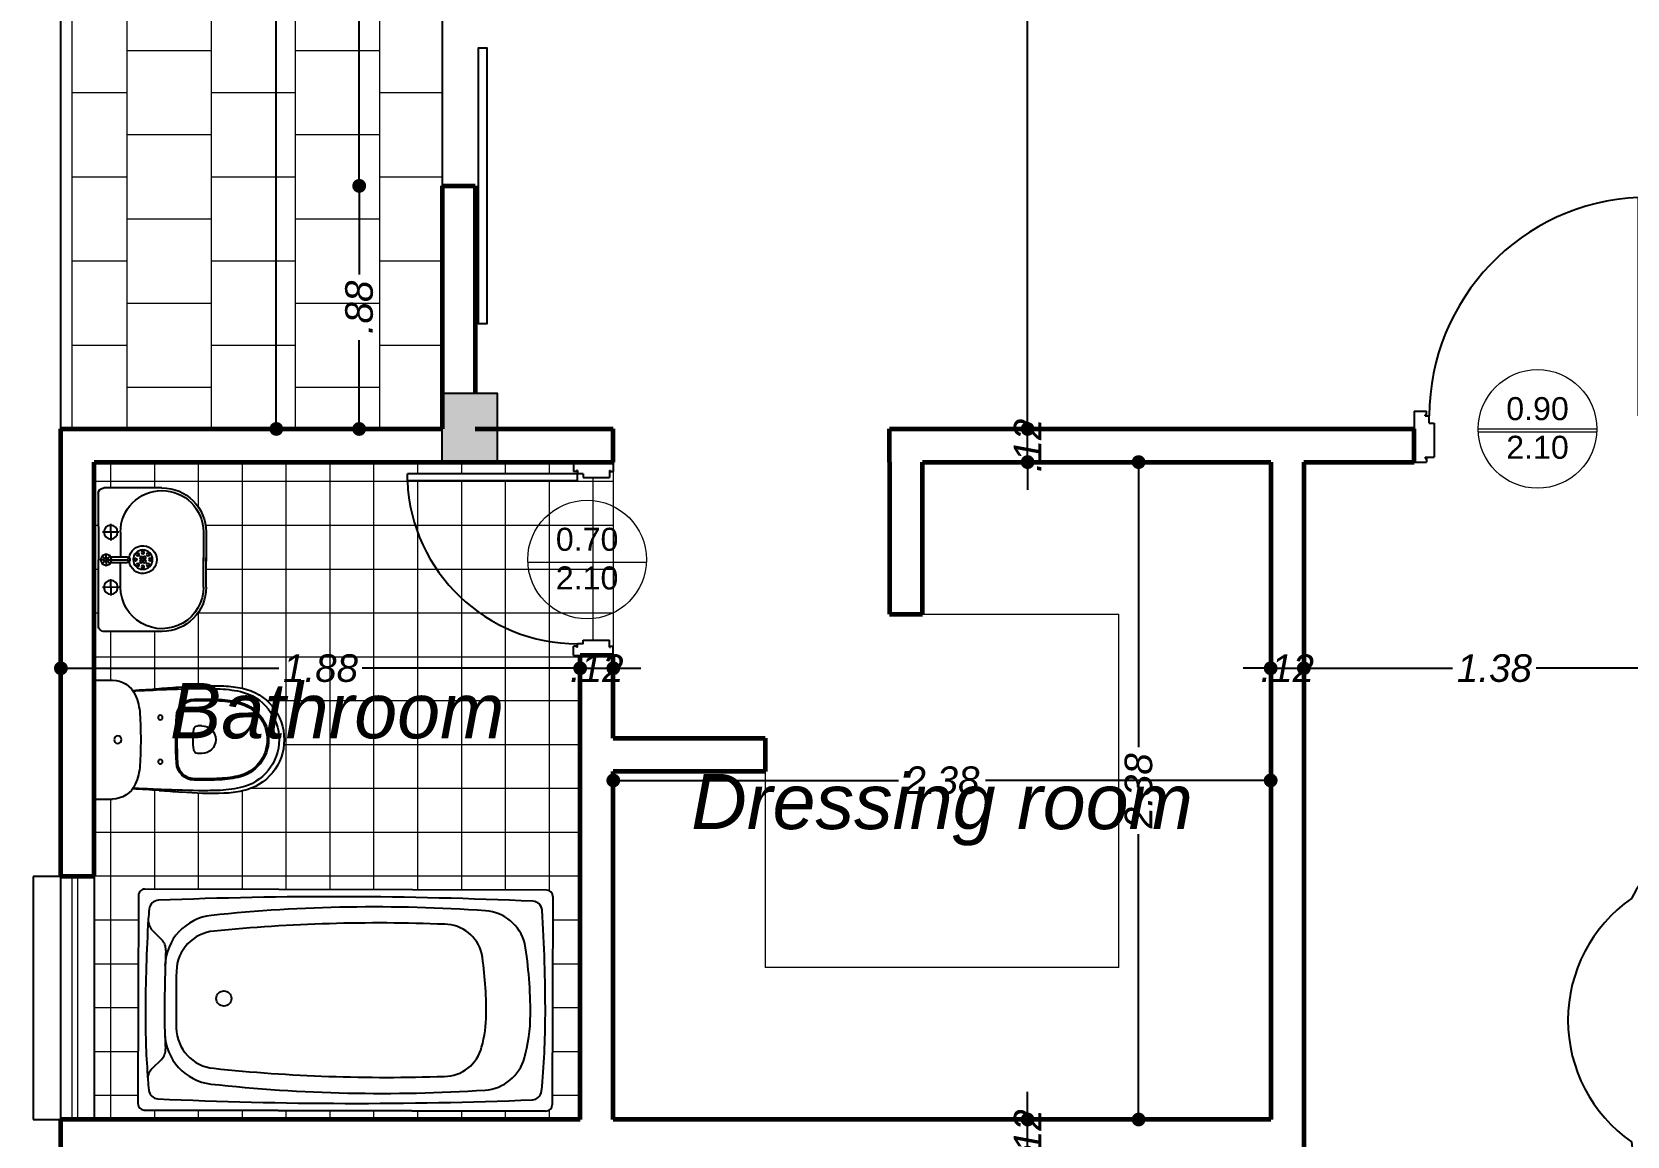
# Model space of a CAD drawing. Header units: metres. Extents: x 539 to 782, y 164 to 633.
# Drawn here: x 683.76 to 689.53, y 232.9 to 236.9 of the extents above; entities that cross this region are included whole.
import ezdxf
from ezdxf.enums import TextEntityAlignment as Align

# ---------------------------------------------------------------- set-up
doc = ezdxf.new("R2010")
doc.units = ezdxf.units.M
doc.header["$PDMODE"] = 35
for name, color, linetype, lineweight in [('01', 1, 'Continuous', 9), ('Baranda', 54, 'Continuous', 15), ('cota', 1, 'Continuous', 15), ('Mobiliario', 42, 'Continuous', 9), ('MURO', 4, 'Continuous', 60), ('Textura de Pisos', 252, 'Continuous', 13), ('ventanas', 2, 'Continuous', 25), ('vidrio', 131, 'Continuous', 15)]:
    doc.layers.add(name, color=color, linetype=linetype, lineweight=lineweight)
for name, color, linetype in [('ALUMINIO', 9, 'Continuous'), ('AREAS', 2, 'Continuous'), ('Artefactos', 30, 'Continuous'), ('COLUMNAS', 6, 'Continuous'), ('PUERTAS', 16, 'Continuous'), ('TEXTO', 134, 'Continuous')]:
    doc.layers.add(name, color=color, linetype=linetype)
doc.styles.add('ARIAL', font='ariali.ttf')
doc.styles.add('STYLE1', font='ariali.ttf')
doc.styles.add('texto', font='arial.ttf')
doc.dimstyles.new('C_50', dxfattribs={"dimscale": 0.5, "dimtxt": 0.2, "dimasz": 0.1, "dimexe": 0.1, "dimexo": 0.1, "dimgap": 0.05, "dimtad": 0, "dimzin": 4, "dimdsep": 46, "dimtxsty": 'ARIAL', "dimblk": 'DOT', "dimcen": 0.09, "dimse1": 1, "dimse2": 1, "dimclrd": 1, "dimclre": 1, "dimclrt": 2, "dimadec": 0, "dimazin": 0, "dimtfac": 1, "dimtix": 1, "dimtmove": 2, "dimatfit": 3, "dimfxl": 1, "dimtolj": 1, "dimtzin": 0, "dimarcsym": 0})

# ---------------------------------------------------------------- blocks, each defined once
blk = doc.blocks.new('A$C076A185D')
for p, q in [((0, 1.477), (0, 0.023)), ((0.023, 1.5), (0.777, 1.5)), ((0.023, 1.5), (0.777, 1.5)), ((0.8, 0.023), (0.8, 1.477)), ((0.8, 1.477), (0.8, 0.023)), ((0.1834, 0.0846), (0.149, 0.0501)), ((0.6166, 0.0846), (0.651, 0.0501)), ((0.023, 0), (0.777, 0))]:
    blk.add_line(p, q)
blk.add_circle((0.3956, 0.31), 0.0275)
for centre, radius, start, end in [((0.023, 1.477), 0.023, 90, 180), ((0.0756, 1.4263), 0.035, 95.31065, 177.33415), ((0.45, -4.0691), 5.5431, 89.99952, 93.90625), ((0.45, -1.526), 3, 84.68335, 90), ((0.7244, 1.4263), 0.035, 2.66585, 84.68935), ((0.777, 1.477), 0.023, 0, 90), ((15.7604, 0.75), 15.7344, 177.53071, 182.46929), ((0.2349, 1.2447), 0.16, 105.15775, 175.73937), ((0.4496, -0.1668), 1.5868, 89.9873, 99.30384), ((0.45, 0.82), 0.6, 74.32731, 90), ((0.565, 1.2447), 0.16, 4.26063, 74.84225), ((-14.9604, 0.75), 15.7344, 357.53071, 2.46929), ((5.8283, 0.8712), 5.7658, 176.16771, 186.0453), ((0.2647, 1.1077), 0.14, 103.88283, 179.61889), ((0.4496, -0.2074), 1.4674, 89.98593, 98.56335), ((0.45, 0.82), 0.44, 74.32731, 90), ((0.5353, 1.1077), 0.14, 0.38111, 76.11717), ((-5.0283, 0.8712), 5.7658, 353.9547, 3.83229), ((6.1033, 0.8836), 5.9828, 177.84458, 185.84856), ((-5.3033, 0.8836), 5.9828, 354.15144, 2.15542), ((0.2833, 0.2862), 0.19, 186.7215, 267.88678), ((0.301, 0.2877), 0.15, 185.2236, 268.44757), ((0.499, 0.2877), 0.15, 271.55243, 354.7764), ((0.5167, 0.2862), 0.19, 272.11322, 353.2785), ((0.45, 16.4325), 16.2955, 269.46189, 270.00001), ((0.45, 2.095), 1.958, 270, 271.55243), ((0.0756, 0.0737), 0.035, 182.66585, 264.68935), ((0.2187, 0.0492), 0.05, 86.32906, 135), ((0.45, 6.4329), 6.3379, 267.93809, 270.00018), ((0.45, 2.095), 2, 270, 273.67094), ((0.5813, 0.0492), 0.05, 45, 93.67094), ((0.7244, 0.0737), 0.035, 275.31065, 357.33415), ((0.023, 0.023), 0.023, 180, 270), ((0.35, 3.026), 3, 264.68935, 265.40375), ((0.1136, 0.0855), 0.05, 265.40375, 315), ((0.45, 6.0349), 6.0089, 266.75279, 270.00033), ((0.45, 3.026), 3, 270, 274.59625), ((0.6864, 0.0855), 0.05, 225, 274.59625), ((0.45, 3.026), 3, 274.59625, 275.31665), ((0.777, 0.023), 0.023, 270, 0)]:
    blk.add_arc(centre, radius, start, end)
blk = doc.blocks.new('INO')
for p, q in [((-0.05, 0.3905), (-0.05, 0.3757)), ((0.05, 0.3905), (0.05, 0.3757)), ((-0.215, 0.006), (-0.215, 0.067)), ((-0.215, 0.003), (-0.215, 0.064)), ((0.215, 0.006), (0.215, 0.067)), ((0.215, 0.003), (0.215, 0.064)), ((0, 0), (-0.209, 0)), ((0, 0), (0.209, 0))]:
    blk.add_line(p, q)
for centre, radius in [((-0.08, 0.24), 0.008), ((0.08, 0.24), 0.008), ((0, 0.086), 0.0135)]:
    blk.add_circle(centre, radius)
for centre, radius, start, end in [((0, 0.4985), 0.19, 90, 168.11621), ((0, 0.492), 0.178, 90, 167.71065), ((0, 0.4985), 0.19, 11.88379, 90), ((0, 0.492), 0.178, 12.28935, 90), ((0, 0.492), 0.14, 90, 167.71065), ((0, 0.492), 0.135, 90, 167.71065), ((0, 0.492), 0.14, 12.28935, 90), ((0, 0.492), 0.135, 12.28935, 90), ((0.2055, 0.4553), 0.4, 168.11621, 177.97594), ((0.2658, 0.4341), 0.45, 167.71065, 178.4657), ((0.2658, 0.4341), 0.412, 167.71065, 178.4657), ((0.2658, 0.4341), 0.407, 167.71065, 178.4657), ((-0.2658, 0.4341), 0.407, 1.5343, 12.28935), ((-0.2658, 0.4341), 0.412, 1.5343, 12.28935), ((-0.2658, 0.4341), 0.45, 1.5343, 12.28935), ((-0.2055, 0.4553), 0.4, 2.02406, 11.88379), ((1.005, 0.427), 1.2, 177.97594, 185.31829), ((-1.005, 0.427), 1.2, 354.68171, 2.02406), ((1.115, 0.398), 1.3, 177.87694, 180.89426), ((1.115, 0.398), 1.262, 177.87694, 180.89426), ((1.115, 0.398), 1.257, 177.87694, 180.89426), ((0, 0.3905), 0.05, 360, 180), ((-1.115, 0.398), 1.257, 359.10574, 2.12306), ((-1.115, 0.398), 1.262, 359.10574, 2.12306), ((-1.115, 0.398), 1.3, 359.10574, 2.12306), ((5.3143, 0.4748), 5.5, 181.01157, 182.60847), ((5.3143, 0.4748), 5.462, 181.01157, 181.18369), ((-0.0815, 0.3633), 0.065, 181.18369, 266.74228), ((5.3143, 0.4748), 5.457, 181.01157, 181.18369), ((-0.0815, 0.3633), 0.06, 181.18369, 266.74228), ((-0.035, 0.3757), 0.015, 180, 262.94587), ((0, 0.6585), 0.3, 262.94587, 277.05413), ((0.035, 0.3757), 0.015, 277.05413, 0), ((0.0815, 0.3633), 0.06, 273.25772, 358.81631), ((0.0815, 0.3633), 0.065, 273.25772, 358.81631), ((-5.3143, 0.4748), 5.457, 358.81631, 358.98843), ((-5.3143, 0.4748), 5.462, 358.81631, 358.98843), ((-5.3143, 0.4748), 5.5, 357.39153, 358.98843), ((-4.6749, -0.0505), 4.5, 3.64447, 4.66926), ((0, 1.796), 1.5, 266.74228, 273.25772), ((0, 1.796), 1.495, 266.74228, 273.25772), ((4.6749, -0.0505), 4.5, 175.33074, 176.35553), ((14.7915, 1.0927), 15, 183.27608, 183.64309), ((-14.7915, 1.0927), 15, 356.35691, 356.72392), ((14.807, 0.8488), 15, 182.38527, 182.70469), ((-14.807, 0.8488), 15, 357.29531, 357.61473), ((-0.125, 0.067), 0.09, 114.01521, 180), ((-0.0802, -0.0335), 0.2, 93.53841, 114.01513), ((0, -1.331), 1.5, 90, 93.53839), ((0, -1.331), 1.5, 86.46161, 90), ((0.0802, -0.0335), 0.2, 65.98487, 86.46159), ((0.125, 0.067), 0.09, 360, 65.98479), ((-0.209, 0.006), 0.006, 180, 270), ((0.209, 0.006), 0.006, 270, 0)]:
    blk.add_arc(centre, radius, start, end)
blk = doc.blocks.new('LAVAMANO SIMPLE')
for p, q in [((-0.0212, 0.3465), (-0.1697, 0.198)), ((0.198, 0.3394), (0.2727, 0.2647)), ((0.2051, 0.3465), (0.2797, 0.2718)), ((0.3394, 0.198), (0.2647, 0.2727)), ((0.3465, 0.2051), (0.2718, 0.2797)), ((-0.1697, 0.1697), (0, 0)), ((-0.0392, 0.1022), (-0.0604, 0.1234)), ((-0.018, 0.1234), (-0.0604, 0.081)), ((-0.018, 0.1234), (-0.0604, 0.081)), ((-0.0392, 0.1022), (-0.0604, 0.1234)), ((-0.0141, 0.1273), (0.0495, 0.0636)), ((-0.0392, 0.1022), (-0.018, 0.081)), ((-0.0392, 0.1022), (-0.018, 0.081)), ((0.0239, 0.038), (0.0664, 0.0805)), ((0.0255, 0.0255), (0.0735, 0.0735)), ((0.038, 0.0239), (0.0805, 0.0664)), ((0.0735, 0.0735), (0.0735, 0.0835)), ((0.0735, 0.0735), (0.0835, 0.0735)), ((0.011, 0.0195), (-0.001, 0.0195)), ((0.1697, -0.1697), (0, 0)), ((0.0134, 0.0255), (0.005, 0.0339)), ((0.0134, 0.0134), (0.005, 0.005)), ((0.0134, 0.0255), (0.011, 0.0195)), ((0.011, 0.0195), (0.0134, 0.0134)), ((0.0195, 0.028), (0.0134, 0.0255)), ((0.0134, 0.0134), (0.0195, 0.011)), ((0.0195, 0.0399), (0.0195, 0.028)), ((0.0255, 0.0255), (0.0195, 0.028)), ((0.0195, 0.011), (0.0255, 0.0134)), ((0.0195, 0.011), (0.0195, -0.001)), ((0.028, 0.0195), (0.0255, 0.0255)), ((0.0255, 0.0134), (0.028, 0.0195)), ((0.0255, 0.0134), (0.0339, 0.005)), ((0.0399, 0.0195), (0.028, 0.0195)), ((0.1273, -0.0141), (0.0636, 0.0495)), ((0.1234, -0.018), (0.081, -0.0604)), ((0.1022, -0.0392), (0.081, -0.018)), ((0.1022, -0.0392), (0.1234, -0.0604)), ((0.3465, -0.0212), (0.198, -0.1697))]:
    blk.add_line(p, q)
blk.add_lwpolyline([(0.0195, -0.001), (0.005, 0.005), (-0.001, 0.0195), (0.005, 0.0339), (0.0195, 0.0399), (0.0339, 0.0339), (0.0399, 0.0195), (0.0339, 0.005)], close=True)
for centre, radius in [((-0.0392, 0.1022), 0.025), ((-0.0392, 0.1022), 0.025), ((0.1138, 0.1138), 0.035), ((0.0876, 0.1138), 0.005), ((0.0952, 0.1324), 0.005), ((0.1051, 0.1138), 0.005), ((0.1138, 0.1401), 0.005), ((0.1138, 0.1226), 0.005), ((0.1226, 0.1138), 0.005), ((0.1324, 0.1324), 0.005), ((0.1401, 0.1138), 0.005), ((0.0952, 0.0952), 0.005), ((0.1138, 0.1051), 0.005), ((0.1138, 0.0876), 0.005), ((0.1324, 0.0952), 0.005), ((0.0195, 0.0195), 0.00277), ((0.1022, -0.0392), 0.025)]:
    blk.add_circle(centre, radius)
for centre, radius, start, end in [((0.0919, 0.2333), 0.15, 45, 225), ((0.0919, 0.2333), 0.16, 45, 135), ((-0.1556, 0.1838), 0.02, 135, 225), ((0.2333, 0.0919), 0.15, 225, 45), ((0.2333, 0.0919), 0.16, 315, 45), ((0.1138, 0.1138), 0.05, 232.61679, 217.38321), ((0.0735, 0.0735), 0.01, 314.99967, 135.00059), ((0.1838, -0.1556), 0.02, 225, 315)]:
    blk.add_arc(centre, radius, start, end)
blk = doc.blocks.new('p 4')
for p, q in [((-0.0782, 0.852), (-0.0484, 0.852)), ((-0.0782, 0.1485), (-0.0782, 0.852)), ((-0.0484, 0.1485), (-0.0484, 0.852)), ((-0.8003, 0.1641), (-0.7612, 0.1641)), ((-0.8003, 0.1641), (-0.8003, 0)), ((-0.7612, 0.1524), (-0.7612, 0.1641)), ((-0.0391, 0.1524), (-0.0391, 0.1641)), ((0, 0.1641), (-0.0391, 0.1641)), ((0, 0.1641), (0, 0)), ((-0.7651, 0.1524), (-0.7612, 0.1524)), ((-0.7651, 0.1485), (-0.7651, 0.1524)), ((-0.7651, 0.1485), (-0.7519, 0.1485)), ((-0.7519, 0.1251), (-0.7519, 0.1485)), ((-0.7519, 0.1251), (-0.7363, 0.1251)), ((-0.7363, 0.1251), (-0.7363, 0.0156)), ((-0.0782, 0.1485), (-0.0484, 0.1485)), ((-0.0484, 0.1251), (-0.064, 0.1251)), ((-0.064, 0.1251), (-0.064, 0.0156)), ((-0.0352, 0.1485), (-0.0484, 0.1485)), ((-0.0484, 0.1251), (-0.0484, 0.1485)), ((-0.0352, 0.1524), (-0.0391, 0.1524)), ((-0.0352, 0.1485), (-0.0352, 0.1524)), ((-0.7651, 0.0156), (-0.7651, 0.0117)), ((-0.7651, 0.0156), (-0.7363, 0.0156)), ((-0.7651, 0.0117), (-0.7612, 0.0117)), ((-0.7612, 0.0117), (-0.7612, 0)), ((-0.0352, 0.0156), (-0.064, 0.0156)), ((-0.0391, 0.0117), (-0.0391, 0)), ((-0.0352, 0.0117), (-0.0391, 0.0117)), ((0, 0), (-0.0391, 0)), ((-0.0352, 0.0156), (-0.0352, 0.0117)), ((-0.8003, 0), (-0.7612, 0))]:
    blk.add_line(p, q)
blk.add_arc((-0.0472, 0.148), 0.7047, 92.5192, 179.9609)
blk = doc.blocks.new('A$C56FC5E38')
at = {"ltscale": 0.02}
for p, q in [((0, 0.2147), (0.4294, 0.2147)), ((0, 0.2047), (0.4294, 0.2047))]:
    blk.add_line(p, q, dxfattribs=at)
blk.add_circle((0.2147, 0.2147), 0.2147, dxfattribs=at)
at = {"style": 'texto'}
for s, p in [('0.90', (0.2147, 0.2466)), ('2.10', (0.2147, 0.1067))]:
    blk.add_text(s, height=0.08331, dxfattribs=at).set_placement(p, align=Align.CENTER)
blk = doc.blocks.new('_Dot')
at = {"color": 0, "linetype": 'ByBlock', "lineweight": -2}
blk.add_line((-0.5, 0), (-1, 0), dxfattribs=at)
at = {"color": 0, "linetype": 'ByBlock', "const_width": 0.5}
blk.add_lwpolyline([(-0.25, 0, 1), (0.25, 0, 1)], format="xyb", close=True, dxfattribs=at)
blk = doc.blocks.new('*D269')
at = {"layer": 'cota', "color": 1, "lineweight": -2, "transparency": 16777216}
for p, q in [((683.9114, 234.5944), (684.6502, 234.5944)), ((685.6914, 234.5944), (684.9526, 234.5944))]:
    blk.add_line(p, q, dxfattribs=at)
at = {"layer": 'Defpoints', "color": 0, "transparency": 16777216}
for p in [(683.8614, 234.8408), (685.7414, 234.6405), (685.7414, 234.5944)]:
    blk.add_point(p, dxfattribs=at)
at = {"layer": 'cota', "color": 1, "lineweight": -2, "transparency": 16777216, "xscale": 0.05, "yscale": 0.05, "zscale": 0.05, "rotation": 180}
blk.add_blockref('_Dot', (683.8614, 234.5944), dxfattribs=at)
at = {"layer": 'cota', "color": 1, "lineweight": -2, "transparency": 16777216, "xscale": 0.05, "yscale": 0.05, "zscale": 0.05}
blk.add_blockref('_Dot', (685.7414, 234.5944), dxfattribs=at)
at = {"layer": 'cota', "color": 2, "transparency": 16777216, "insert": (684.8014, 234.5944), "char_height": 0.1, "attachment_point": 5, "style": 'ARIAL'}
blk.add_mtext('\\A1;1.88', dxfattribs=at)
blk = doc.blocks.new('*D270')
at = {"layer": 'cota', "color": 1, "lineweight": -2, "transparency": 16777216}
for p, q in [((685.6914, 234.5944), (685.6414, 234.5944)), ((685.7414, 234.5944), (685.8614, 234.5944)), ((685.9114, 234.5944), (685.9614, 234.5944))]:
    blk.add_line(p, q, dxfattribs=at)
at = {"layer": 'Defpoints', "color": 0, "transparency": 16777216}
for p in [(685.7414, 234.6405), (685.8614, 234.5944), (685.8614, 234.5944)]:
    blk.add_point(p, dxfattribs=at)
at = {"layer": 'cota', "color": 1, "lineweight": -2, "transparency": 16777216, "xscale": 0.05, "yscale": 0.05, "zscale": 0.05}
blk.add_blockref('_Dot', (685.7414, 234.5944), dxfattribs=at)
at = {"layer": 'cota', "color": 1, "lineweight": -2, "transparency": 16777216, "xscale": 0.05, "yscale": 0.05, "zscale": 0.05, "rotation": 180}
blk.add_blockref('_Dot', (685.8614, 234.5944), dxfattribs=at)
at = {"layer": 'cota', "color": 2, "transparency": 16777216, "insert": (685.8014, 234.5944), "char_height": 0.1, "attachment_point": 5, "style": 'ARIAL'}
blk.add_mtext('\\A1;.12', dxfattribs=at)
blk = doc.blocks.new('*D271')
at = {"layer": 'cota', "color": 1, "lineweight": -2, "transparency": 16777216}
for p, q in [((685.9114, 234.1883), (686.894, 234.1883)), ((688.1914, 234.1883), (687.2088, 234.1883))]:
    blk.add_line(p, q, dxfattribs=at)
at = {"layer": 'Defpoints', "color": 0, "transparency": 16777216}
for p in [(688.2414, 234.5944), (685.8614, 234.1883), (688.2414, 234.1883)]:
    blk.add_point(p, dxfattribs=at)
at = {"layer": 'cota', "color": 1, "lineweight": -2, "transparency": 16777216, "xscale": 0.05, "yscale": 0.05, "zscale": 0.05, "rotation": 180}
blk.add_blockref('_Dot', (685.8614, 234.1883), dxfattribs=at)
at = {"layer": 'cota', "color": 1, "lineweight": -2, "transparency": 16777216, "xscale": 0.05, "yscale": 0.05, "zscale": 0.05}
blk.add_blockref('_Dot', (688.2414, 234.1883), dxfattribs=at)
at = {"layer": 'cota', "color": 2, "transparency": 16777216, "insert": (687.0514, 234.1883), "char_height": 0.1, "attachment_point": 5, "style": 'ARIAL'}
blk.add_mtext('\\A1;2.38', dxfattribs=at)
blk = doc.blocks.new('*D272')
at = {"layer": 'cota', "color": 1, "lineweight": -2, "transparency": 16777216}
for p, q in [((688.1914, 234.5944), (688.1414, 234.5944)), ((688.2414, 234.5944), (688.3614, 234.5944)), ((688.4114, 234.5944), (688.4614, 234.5944))]:
    blk.add_line(p, q, dxfattribs=at)
at = {"layer": 'Defpoints', "color": 0, "transparency": 16777216}
for p in [(688.2414, 234.5944), (688.3614, 234.5944), (688.3614, 234.5944)]:
    blk.add_point(p, dxfattribs=at)
at = {"layer": 'cota', "color": 1, "lineweight": -2, "transparency": 16777216, "xscale": 0.05, "yscale": 0.05, "zscale": 0.05}
blk.add_blockref('_Dot', (688.2414, 234.5944), dxfattribs=at)
at = {"layer": 'cota', "color": 1, "lineweight": -2, "transparency": 16777216, "xscale": 0.05, "yscale": 0.05, "zscale": 0.05, "rotation": 180}
blk.add_blockref('_Dot', (688.3614, 234.5944), dxfattribs=at)
at = {"layer": 'cota', "color": 2, "transparency": 16777216, "insert": (688.3014, 234.5944), "char_height": 0.1, "attachment_point": 5, "style": 'ARIAL'}
blk.add_mtext('\\A1;.12', dxfattribs=at)
blk = doc.blocks.new('*D273')
at = {"layer": 'cota', "color": 1, "lineweight": -2, "transparency": 16777216}
for p, q in [((688.4114, 234.5944), (688.9002, 234.5944)), ((689.6914, 234.5944), (689.2026, 234.5944))]:
    blk.add_line(p, q, dxfattribs=at)
at = {"layer": 'Defpoints', "color": 0, "transparency": 16777216}
for p in [(688.3614, 234.5944), (689.7414, 234.5944), (689.7414, 234.5944)]:
    blk.add_point(p, dxfattribs=at)
at = {"layer": 'cota', "color": 1, "lineweight": -2, "transparency": 16777216, "xscale": 0.05, "yscale": 0.05, "zscale": 0.05, "rotation": 180}
blk.add_blockref('_Dot', (688.3614, 234.5944), dxfattribs=at)
at = {"layer": 'cota', "color": 1, "lineweight": -2, "transparency": 16777216, "xscale": 0.05, "yscale": 0.05, "zscale": 0.05}
blk.add_blockref('_Dot', (689.7414, 234.5944), dxfattribs=at)
at = {"layer": 'cota', "color": 2, "transparency": 16777216, "insert": (689.0514, 234.5944), "char_height": 0.1, "attachment_point": 5, "style": 'ARIAL'}
blk.add_mtext('\\A1;1.38', dxfattribs=at)
blk = doc.blocks.new('*D290')
at = {"layer": 'cota', "color": 1, "lineweight": -2, "transparency": 16777216}
for p, q in [((687.3614, 233.0108), (687.3614, 233.0608)), ((687.3614, 232.8408), (687.3614, 232.9608)), ((687.3614, 232.7908), (687.3614, 232.7408))]:
    blk.add_line(p, q, dxfattribs=at)
at = {"layer": 'Defpoints', "color": 0, "transparency": 16777216}
for p in [(687.3614, 232.9608), (687.7632, 232.9608), (687.3614, 232.8408)]:
    blk.add_point(p, dxfattribs=at)
at = {"layer": 'cota', "color": 1, "lineweight": -2, "transparency": 16777216, "xscale": 0.05, "yscale": 0.05, "zscale": 0.05}
for p, rotation in [((687.3614, 232.9608), 270), ((687.3614, 232.8408), 90)]:
    blk.add_blockref('_Dot', p, dxfattribs=dict(at, rotation=rotation))
at = {"layer": 'cota', "color": 2, "transparency": 16777216, "insert": (687.3614, 232.9008), "char_height": 0.1, "attachment_point": 5, "rotation": 90, "style": 'ARIAL'}
blk.add_mtext('\\A1;.12', dxfattribs=at)
blk = doc.blocks.new('*D291')
at = {"layer": 'cota', "color": 1, "lineweight": -2, "transparency": 16777216}
for p, q in [((687.7632, 235.2908), (687.7632, 234.3082)), ((687.7632, 233.0108), (687.7632, 233.9933))]:
    blk.add_line(p, q, dxfattribs=at)
at = {"layer": 'Defpoints', "color": 0, "transparency": 16777216}
for p in [(687.3614, 235.3408), (687.7632, 235.3408), (687.7632, 232.9608)]:
    blk.add_point(p, dxfattribs=at)
at = {"layer": 'cota', "color": 1, "lineweight": -2, "transparency": 16777216, "xscale": 0.05, "yscale": 0.05, "zscale": 0.05}
for p, rotation in [((687.7632, 235.3408), 90), ((687.7632, 232.9608), 270)]:
    blk.add_blockref('_Dot', p, dxfattribs=dict(at, rotation=rotation))
at = {"layer": 'cota', "color": 2, "transparency": 16777216, "insert": (687.7632, 234.1508), "char_height": 0.1, "attachment_point": 5, "rotation": 90, "style": 'ARIAL'}
blk.add_mtext('\\A1;2.38', dxfattribs=at)
blk = doc.blocks.new('*D292')
at = {"layer": 'cota', "color": 1, "lineweight": -2, "transparency": 16777216}
for p, q in [((687.3614, 235.5108), (687.3614, 235.5608)), ((687.3614, 235.3408), (687.3614, 235.4608)), ((687.3614, 235.2908), (687.3614, 235.2408))]:
    blk.add_line(p, q, dxfattribs=at)
at = {"layer": 'Defpoints', "color": 0, "transparency": 16777216}
for p in [(687.3614, 235.4608), (687.3614, 235.4608), (687.3614, 235.3408)]:
    blk.add_point(p, dxfattribs=at)
at = {"layer": 'cota', "color": 1, "lineweight": -2, "transparency": 16777216, "xscale": 0.05, "yscale": 0.05, "zscale": 0.05}
for p, rotation in [((687.3614, 235.4608), 270), ((687.3614, 235.3408), 90)]:
    blk.add_blockref('_Dot', p, dxfattribs=dict(at, rotation=rotation))
at = {"layer": 'cota', "color": 2, "transparency": 16777216, "insert": (687.3614, 235.4008), "char_height": 0.1, "attachment_point": 5, "rotation": 90, "style": 'ARIAL'}
blk.add_mtext('\\A1;.12', dxfattribs=at)
blk = doc.blocks.new('*D293')
at = {"layer": 'cota', "color": 1, "lineweight": -2, "transparency": 16777216}
for p, q in [((687.3614, 239.7908), (687.3614, 237.8091)), ((687.3614, 235.5108), (687.3614, 237.4924))]:
    blk.add_line(p, q, dxfattribs=at)
at = {"layer": 'Defpoints', "color": 0, "transparency": 16777216}
for p in [(687.3614, 239.8408), (687.3614, 239.8408), (687.3614, 235.4608)]:
    blk.add_point(p, dxfattribs=at)
at = {"layer": 'cota', "color": 1, "lineweight": -2, "transparency": 16777216, "xscale": 0.05, "yscale": 0.05, "zscale": 0.05}
for p, rotation in [((687.3614, 239.8408), 90), ((687.3614, 235.4608), 270)]:
    blk.add_blockref('_Dot', p, dxfattribs=dict(at, rotation=rotation))
at = {"layer": 'cota', "color": 2, "transparency": 16777216, "insert": (687.3614, 237.6508), "char_height": 0.1, "attachment_point": 5, "rotation": 90, "style": 'ARIAL'}
blk.add_mtext('\\A1;4.38', dxfattribs=at)
blk = doc.blocks.new('*D763')
at = {"layer": 'cota', "color": 1, "lineweight": -2, "transparency": 16777216}
for p, q in [((683.5614, 233.0108), (683.5614, 233.0608)), ((683.5614, 232.8408), (683.5614, 232.9608)), ((683.5614, 232.7908), (683.5614, 232.7408))]:
    blk.add_line(p, q, dxfattribs=at)
at = {"layer": 'Defpoints', "color": 0, "transparency": 16777216}
for p in [(683.5614, 232.9608), (683.8614, 232.9608), (683.8614, 232.8408)]:
    blk.add_point(p, dxfattribs=at)
at = {"layer": 'cota', "color": 1, "lineweight": -2, "transparency": 16777216, "xscale": 0.05, "yscale": 0.05, "zscale": 0.05}
for p, rotation in [((683.5614, 232.9608), 270), ((683.5614, 232.8408), 90)]:
    blk.add_blockref('_Dot', p, dxfattribs=dict(at, rotation=rotation))
at = {"layer": 'cota', "color": 2, "transparency": 16777216, "insert": (683.5614, 232.9008), "char_height": 0.1, "attachment_point": 5, "rotation": 90, "style": 'ARIAL'}
blk.add_mtext('\\A1;.12', dxfattribs=at)
blk = doc.blocks.new('*D764')
at = {"layer": 'cota', "color": 1, "lineweight": -2, "transparency": 16777216}
for p, q in [((683.5614, 233.7908), (683.5614, 233.5194)), ((683.5614, 233.0108), (683.5614, 233.2821))]:
    blk.add_line(p, q, dxfattribs=at)
at = {"layer": 'Defpoints', "color": 0, "transparency": 16777216}
for p in [(683.5614, 233.8408), (683.8614, 233.8408), (683.8614, 232.9608)]:
    blk.add_point(p, dxfattribs=at)
at = {"layer": 'cota', "color": 1, "lineweight": -2, "transparency": 16777216, "xscale": 0.05, "yscale": 0.05, "zscale": 0.05}
for p, rotation in [((683.5614, 233.8408), 90), ((683.5614, 232.9608), 270)]:
    blk.add_blockref('_Dot', p, dxfattribs=dict(at, rotation=rotation))
at = {"layer": 'cota', "color": 2, "transparency": 16777216, "insert": (683.5614, 233.4008), "char_height": 0.1, "attachment_point": 5, "rotation": 90, "style": 'ARIAL'}
blk.add_mtext('\\A1;.88', dxfattribs=at)
blk = doc.blocks.new('*D765')
at = {"layer": 'cota', "color": 1, "lineweight": -2, "transparency": 16777216}
for p, q in [((683.5614, 235.4108), (683.5614, 234.8018)), ((683.5614, 233.8908), (683.5614, 234.4997))]:
    blk.add_line(p, q, dxfattribs=at)
at = {"layer": 'Defpoints', "color": 0, "transparency": 16777216}
for p in [(683.5614, 235.4608), (683.8614, 235.4608), (683.8614, 233.8408)]:
    blk.add_point(p, dxfattribs=at)
at = {"layer": 'cota', "color": 1, "lineweight": -2, "transparency": 16777216, "xscale": 0.05, "yscale": 0.05, "zscale": 0.05}
for p, rotation in [((683.5614, 235.4608), 90), ((683.5614, 233.8408), 270)]:
    blk.add_blockref('_Dot', p, dxfattribs=dict(at, rotation=rotation))
at = {"layer": 'cota', "color": 2, "transparency": 16777216, "insert": (683.5614, 234.6508), "char_height": 0.1, "attachment_point": 5, "rotation": 90, "style": 'ARIAL'}
blk.add_mtext('\\A1;1.62', dxfattribs=at)
blk = doc.blocks.new('*D766')
at = {"layer": 'cota', "color": 1, "lineweight": -2, "transparency": 16777216}
for p, q in [((683.2614, 235.4108), (683.2614, 231.0574)), ((683.2614, 226.3908), (683.2614, 230.7441))]:
    blk.add_line(p, q, dxfattribs=at)
at = {"layer": 'Defpoints', "color": 0, "transparency": 16777216}
for p in [(683.8614, 235.4608), (683.2614, 226.3408), (684.8614, 226.3408)]:
    blk.add_point(p, dxfattribs=at)
at = {"layer": 'cota', "color": 1, "lineweight": -2, "transparency": 16777216, "xscale": 0.05, "yscale": 0.05, "zscale": 0.05}
for p, rotation in [((683.2614, 235.4608), 90), ((683.2614, 226.3408), 270)]:
    blk.add_blockref('_Dot', p, dxfattribs=dict(at, rotation=rotation))
at = {"layer": 'cota', "color": 2, "transparency": 16777216, "insert": (683.2614, 230.9008), "char_height": 0.1, "attachment_point": 5, "rotation": 90, "style": 'ARIAL'}
blk.add_mtext('\\A1;9.12', dxfattribs=at)
blk = doc.blocks.new('*D799')
at = {"layer": 'cota', "color": 1, "lineweight": -2, "transparency": 16777216}
for p, q in [((684.9414, 236.2908), (684.9414, 236.0194)), ((684.9414, 235.5108), (684.9414, 235.7821))]:
    blk.add_line(p, q, dxfattribs=at)
at = {"layer": 'Defpoints', "color": 0, "transparency": 16777216}
for p in [(684.9414, 236.3408), (685.2414, 236.3408), (685.2414, 235.4608)]:
    blk.add_point(p, dxfattribs=at)
at = {"layer": 'cota', "color": 1, "lineweight": -2, "transparency": 16777216, "xscale": 0.05, "yscale": 0.05, "zscale": 0.05}
for p, rotation in [((684.9414, 236.3408), 90), ((684.9414, 235.4608), 270)]:
    blk.add_blockref('_Dot', p, dxfattribs=dict(at, rotation=rotation))
at = {"layer": 'cota', "color": 2, "transparency": 16777216, "insert": (684.9414, 235.9008), "char_height": 0.1, "attachment_point": 5, "rotation": 90, "style": 'ARIAL'}
blk.add_mtext('\\A1;.88', dxfattribs=at)
blk = doc.blocks.new('*D800')
at = {"layer": 'cota', "color": 1, "lineweight": -2, "transparency": 16777216}
for p, q in [((684.9414, 238.2908), (684.9414, 237.4983)), ((684.9414, 236.3908), (684.9414, 237.1832))]:
    blk.add_line(p, q, dxfattribs=at)
at = {"layer": 'Defpoints', "color": 0, "transparency": 16777216}
for p in [(684.9414, 238.3408), (685.2414, 238.3408), (685.2414, 236.3408)]:
    blk.add_point(p, dxfattribs=at)
at = {"layer": 'cota', "color": 1, "lineweight": -2, "transparency": 16777216, "xscale": 0.05, "yscale": 0.05, "zscale": 0.05}
for p, rotation in [((684.9414, 238.3408), 90), ((684.9414, 236.3408), 270)]:
    blk.add_blockref('_Dot', p, dxfattribs=dict(at, rotation=rotation))
at = {"layer": 'cota', "color": 2, "transparency": 16777216, "insert": (684.9414, 237.3408), "char_height": 0.1, "attachment_point": 5, "rotation": 90, "style": 'ARIAL'}
blk.add_mtext('\\A1;2.00', dxfattribs=at)
blk = doc.blocks.new('*D802')
at = {"layer": 'cota', "color": 1, "lineweight": -2, "transparency": 16777216}
for p, q in [((684.6414, 239.9108), (684.6414, 237.8692)), ((684.6414, 235.5108), (684.6414, 237.5523))]:
    blk.add_line(p, q, dxfattribs=at)
at = {"layer": 'Defpoints', "color": 0, "transparency": 16777216}
for p in [(685.2414, 239.9608), (684.6414, 235.4608), (685.2414, 235.4608)]:
    blk.add_point(p, dxfattribs=at)
at = {"layer": 'cota', "color": 1, "lineweight": -2, "transparency": 16777216, "xscale": 0.05, "yscale": 0.05, "zscale": 0.05}
for p, rotation in [((684.6414, 239.9608), 90), ((684.6414, 235.4608), 270)]:
    blk.add_blockref('_Dot', p, dxfattribs=dict(at, rotation=rotation))
at = {"layer": 'cota', "color": 2, "transparency": 16777216, "insert": (684.6414, 237.7108), "char_height": 0.1, "attachment_point": 5, "rotation": 90, "style": 'ARIAL'}
blk.add_mtext('\\A1;4.50', dxfattribs=at)

msp = doc.modelspace()

# ---------------------------------------------------------------- hatches: boundary and pattern name
at = {"layer": 'COLUMNAS'}
h = msp.add_hatch(color=256, dxfattribs=at)
h.dxf.hatch_style = 1
h.paths.add_polyline_path([(685.2414, 235.3408), (685.2414, 235.5908), (685.4414, 235.5908), (685.4414, 235.3408)])
at = {"layer": 'Textura de Pisos', "ltscale": 0.01}
h = msp.add_hatch(dxfattribs=at)
h.set_pattern_fill('AR-B88,_O', color=256, scale=0.0015, angle=90)
h.set_pattern_definition([(90, (1.65404, 0), (-0.3048, 2e-17), []), (180, (1.65404, 0), (-0.3048, -0.1524), [0.3048, -0.3048])])
h.paths.add_polyline_path([(685.2414, 239.9208), (683.9014, 239.9208), (683.9014, 235.4608), (685.2414, 235.4608), (685.2414, 236.3408), (685.2414, 238.3408)])
h = msp.add_hatch(dxfattribs=at)
h.set_pattern_fill('NET,_O', color=256, scale=0.05)
h.set_pattern_definition([(0, (492.1136, 97.79358), (0, 0.15875), []), (90, (492.1136, 97.79358), (-0.15875, 1e-17), [])])
h.paths.add_polyline_path([(685.7414, 234.6405), (685.7178, 234.6405), (685.7178, 234.6747), (685.7315, 234.6747), (685.7315, 234.6828), (685.752, 234.6828), (685.752, 234.6965), (685.8477, 234.6965), (685.8477, 234.6747), (685.8614, 234.6747), (685.8614, 235.3066), (685.8477, 235.3066), (685.8477, 235.2847), (685.752, 235.2847), (685.752, 235.2984), (685.7315, 235.2984), (685.7315, 235.2723), (685.1159, 235.2723), (685.1159, 235.2984), (685.7315, 235.2984), (685.7315, 235.3066), (685.7178, 235.3066), (685.7178, 235.3408), (685.3614, 235.3408), (685.2414, 235.3408), (683.9814, 235.3408), (683.9814, 234.5511), (684.0454, 234.5511), (684.0484, 234.5511, -0.238984), (684.121, 234.5143, -0.001601), (684.2169, 234.5201, 0.004472), (684.2972, 234.5259, -0.032048), (684.4508, 234.5303, -0.043048), (684.519, 234.522, -0.354689), (684.6699, 234.3361, -0.354689), (684.519, 234.1502, -0.043048), (684.4508, 234.1418, -0.032048), (684.2972, 234.1463, 0.004472), (684.2169, 234.1521, -0.001601), (684.121, 234.1579, -0.238984), (684.0484, 234.1211), (683.9814, 234.1211), (683.9814, 233.8408), (683.9814, 232.9608), (685.7414, 232.9608)])
h.paths.add_polyline_path([(685.6196, 233.7912, -0.414214), (685.6426, 233.7681), (685.6405, 233.0141, -0.414214), (685.6175, 232.9912), (684.1635, 232.9951, -0.414214), (684.1405, 233.0182), (684.1426, 233.7722, -0.414214), (684.1656, 233.7951)], flags=16)
h.paths.add_polyline_path([(684.2279, 234.7277), (684.0179, 234.7273, -0.414214), (683.9979, 234.7473), (683.9974, 234.9873), (683.997, 235.2273, -0.414214), (684.0169, 235.2473), (684.2269, 235.2477, -0.414214), (684.3872, 235.088), (684.3874, 234.9824), (684.3876, 234.888, -0.414214)], flags=16)

# ---------------------------------------------------------------- linework, layer by layer
at = {"layer": '01', "ltscale": 0.02}
msp.add_line((685.9812, 234.9778), (685.552, 234.9778), dxfattribs=at)
msp.add_circle((685.7665, 234.9878), 0.2147, dxfattribs=at)
at = {"layer": 'ALUMINIO'}
msp.add_lwpolyline([(685.3734, 236.3408), (685.3734, 236.8408), (685.4034, 236.8408), (685.4034, 235.8408), (685.3734, 235.8408), (685.3734, 236.3408)], dxfattribs=at)
at = {"layer": 'AREAS'}
msp.add_lwpolyline([(683.8614, 239.9608), (689.8614, 239.9608), (689.8614, 236.4608), (692.8614, 236.4608), (692.8614, 226.3408), (684.8614, 226.3408), (683.8614, 227.3408)], close=True, dxfattribs=at)
at = {"layer": 'Baranda'}
for p, q in [((683.8614, 239.9608), (683.8614, 235.4608)), ((683.9014, 239.9208), (683.9014, 235.4608))]:
    msp.add_line(p, q, dxfattribs=at)
at = {"layer": 'COLUMNAS'}
msp.add_lwpolyline([(685.2414, 235.3408), (685.2414, 235.5908), (685.4414, 235.5908), (685.4414, 235.3408), (685.2414, 235.3408)], dxfattribs=at)
msp.add_lwpolyline([(689.5472, 233.7611, 0.520567), (689.5472, 232.8799, 0.520567), (690.3415, 232.4213, 0.520567), (690.9699, 232.4213, 0.520567), (691.488, 232.5601, 0.520567), (691.488, 232.9739, 0.520567), (691.452, 233.2559, 0.520567), (690.8523, 233.7376, 0.520567), (690.5113, 233.8786, 0.520567)], format="xyb", close=True, dxfattribs=at)
at = {"layer": 'Mobiliario'}
for p, q in [((686.9814, 234.7908), (687.6914, 234.7908)), ((687.6914, 233.5108), (687.6914, 234.7908)), ((686.4114, 234.2208), (686.4114, 233.5108)), ((687.6914, 233.5108), (686.4114, 233.5108))]:
    msp.add_line(p, q, dxfattribs=at)
at = {"layer": 'MURO'}
for p, q in [((685.2414, 236.3408), (685.3614, 236.3408)), ((685.2414, 236.3408), (685.2414, 235.4608)), ((685.3614, 236.3408), (685.3614, 235.5908)), ((683.8614, 235.4608), (685.2414, 235.4608)), ((683.8614, 233.8408), (683.8614, 235.4608)), ((685.3614, 235.4608), (685.8614, 235.4608)), ((685.8614, 235.3408), (685.8614, 235.4608)), ((686.8614, 235.3408), (686.8614, 235.4608)), ((686.8614, 235.4608), (688.7614, 235.4608)), ((688.7614, 235.3408), (688.7614, 235.4608)), ((683.9814, 235.3408), (685.3614, 235.3408)), ((683.9814, 233.8408), (683.9814, 235.3408)), ((685.3614, 235.3408), (685.8614, 235.3408)), ((686.8614, 235.3408), (686.8614, 234.7908)), ((686.9814, 234.7908), (686.9814, 235.3408)), ((686.9814, 235.3408), (688.2414, 235.3408)), ((688.2414, 235.3408), (688.2414, 232.9608)), ((688.3614, 235.3408), (688.3614, 232.8408)), ((688.3614, 235.3408), (688.7614, 235.3408)), ((686.8614, 234.7908), (686.9814, 234.7908)), ((685.7414, 232.9608), (685.7414, 234.6408)), ((685.8614, 234.6408), (685.7414, 234.6408)), ((685.8614, 234.3408), (685.8614, 234.6408)), ((685.8614, 234.3408), (686.4114, 234.3408)), ((686.4114, 234.3408), (686.4114, 234.2208)), ((685.8614, 232.9608), (685.8614, 234.2208)), ((686.4114, 234.2208), (685.8614, 234.2208)), ((683.9814, 233.8408), (683.8614, 233.8408)), ((683.8614, 232.8408), (683.8614, 232.9608)), ((685.7414, 232.9608), (683.8614, 232.9608)), ((688.2414, 232.9608), (685.8614, 232.9608))]:
    msp.add_line(p, q, dxfattribs=at)
at = {"layer": 'Textura de Pisos'}
msp.add_line((685.8614, 235.3408), (685.8614, 234.6405), dxfattribs=at)
at = {"layer": 'ventanas'}
for p, q in [((685.2414, 238.3408), (685.2414, 236.3408)), ((683.8614, 233.8408), (683.7614, 233.8408)), ((683.7614, 233.8408), (683.7614, 232.9608)), ((683.9814, 233.8408), (683.9814, 232.9608)), ((683.7614, 232.9608), (683.8614, 232.9608))]:
    msp.add_line(p, q, dxfattribs=at)
at = {"layer": 'vidrio'}
for p, q in [((683.9014, 233.8408), (683.9014, 232.9608)), ((683.9214, 233.8408), (683.9214, 232.9608))]:
    msp.add_line(p, q, dxfattribs=at)

# ---------------------------------------------------------------- block references
at = {"layer": '01', "ltscale": 0.02, "rotation": 359.9885969923311}
msp.add_blockref('A$C56FC5E38', (688.9928, 235.2461), dxfattribs=at)
at = {"layer": 'Artefactos', "xscale": -1}
for name, p, rotation in [('LAVAMANO SIMPLE', (683.9974, 234.9873), 225.1076694404927), ('INO', (683.9814, 234.3361), 270)]:
    msp.add_blockref(name, p, dxfattribs=dict(at, rotation=rotation))
at = {"layer": 'Artefactos', "rotation": 269.8462884791397}
msp.add_blockref('A$C076A185D', (684.1426, 233.7952), dxfattribs=at)
at = {"layer": 'PUERTAS', "xscale": 1.124603647976073, "yscale": 1.124603647976073, "zscale": 1.124603647976073}
msp.add_blockref('p 4', (689.6614, 235.3408), dxfattribs=at)
at = {"layer": 'PUERTAS', "xscale": 0.8750223536967496, "yscale": 0.8750223536967496, "zscale": 0.8750223536967496, "rotation": 89.99999975889968}
msp.add_blockref('p 4', (685.8614, 235.3408), dxfattribs=at)

# ---------------------------------------------------------------- texts
at = {"layer": '01', "ltscale": 0.02, "style": 'texto'}
for s, p in [('0.70', (685.7666, 235.0197)), ('2.10', (685.7665, 234.8798))]:
    msp.add_text(s, height=0.08331, rotation=359.9886, dxfattribs=at).set_placement(p, align=Align.CENTER)
at = {"layer": 'TEXTO', "style": 'STYLE1'}
for s, p in [('Bathroom', (684.8614, 234.3408)), ('Dressing room', (687.0514, 234.012))]:
    msp.add_text(s, height=0.2, rotation=360, dxfattribs=at).set_placement(p, align=Align.CENTER)

# ---------------------------------------------------------------- dimensions: what is measured, and where the dimension line sits
at = {"layer": 'cota'}
for base, p1, p2, picture, middle in [((684.6414, 235.4608), (685.2414, 239.9608), (685.2414, 235.4608), '*D802', (684.6414, 237.7108)), ((687.3614, 239.8408), (687.3614, 235.4608), (687.3614, 239.8408), '*D293', (687.3614, 237.6508)), ((684.9414, 238.3408), (685.2414, 236.3408), (685.2414, 238.3408), '*D800', (684.9414, 237.3408)), ((684.9414, 236.3408), (685.2414, 235.4608), (685.2414, 236.3408), '*D799', (684.9414, 235.9008)), ((687.3614, 235.4608), (687.3614, 235.3408), (687.3614, 235.4608), '*D292', (687.3614, 235.4008)), ((683.2614, 226.3408), (683.8614, 235.4608), (684.8614, 226.3408), '*D766', (683.2614, 230.9008)), ((683.5614, 235.4608), (683.8614, 233.8408), (683.8614, 235.4608), '*D765', (683.5614, 234.6508)), ((687.7632, 235.3408), (687.7632, 232.9608), (687.3614, 235.3408), '*D291', (687.7632, 234.1508)), ((683.5614, 233.8408), (683.8614, 232.9608), (683.8614, 233.8408), '*D764', (683.5614, 233.4008)), ((683.5614, 232.9608), (683.8614, 232.8408), (683.8614, 232.9608), '*D763', (683.5614, 232.9008)), ((687.3614, 232.9608), (687.3614, 232.8408), (687.7632, 232.9608), '*D290', (687.3614, 232.9008))]:
    dim = msp.add_linear_dim(base=base, p1=p1, p2=p2, angle=90, dimstyle='C_50', dxfattribs=at)
    dim.commit()
    dim.dimension.update_dxf_attribs({"geometry": picture, "text_midpoint": middle})
for base, p1, p2, picture, middle in [((685.7414, 234.5944), (683.8614, 234.8408), (685.7414, 234.6405), '*D269', (684.8014, 234.5944)), ((685.8614, 234.5944), (685.7414, 234.6405), (685.8614, 234.5944), '*D270', (685.8014, 234.5944)), ((688.3614, 234.5944), (688.2414, 234.5944), (688.3614, 234.5944), '*D272', (688.3014, 234.5944)), ((689.7414, 234.5944), (688.3614, 234.5944), (689.7414, 234.5944), '*D273', (689.0514, 234.5944)), ((688.2414, 234.1883), (685.8614, 234.1883), (688.2414, 234.5944), '*D271', (687.0514, 234.1883))]:
    dim = msp.add_linear_dim(base=base, p1=p1, p2=p2, dimstyle='C_50', dxfattribs=at)
    dim.commit()
    dim.dimension.update_dxf_attribs({"geometry": picture, "text_midpoint": middle})

doc.saveas('drawing.dxf')
